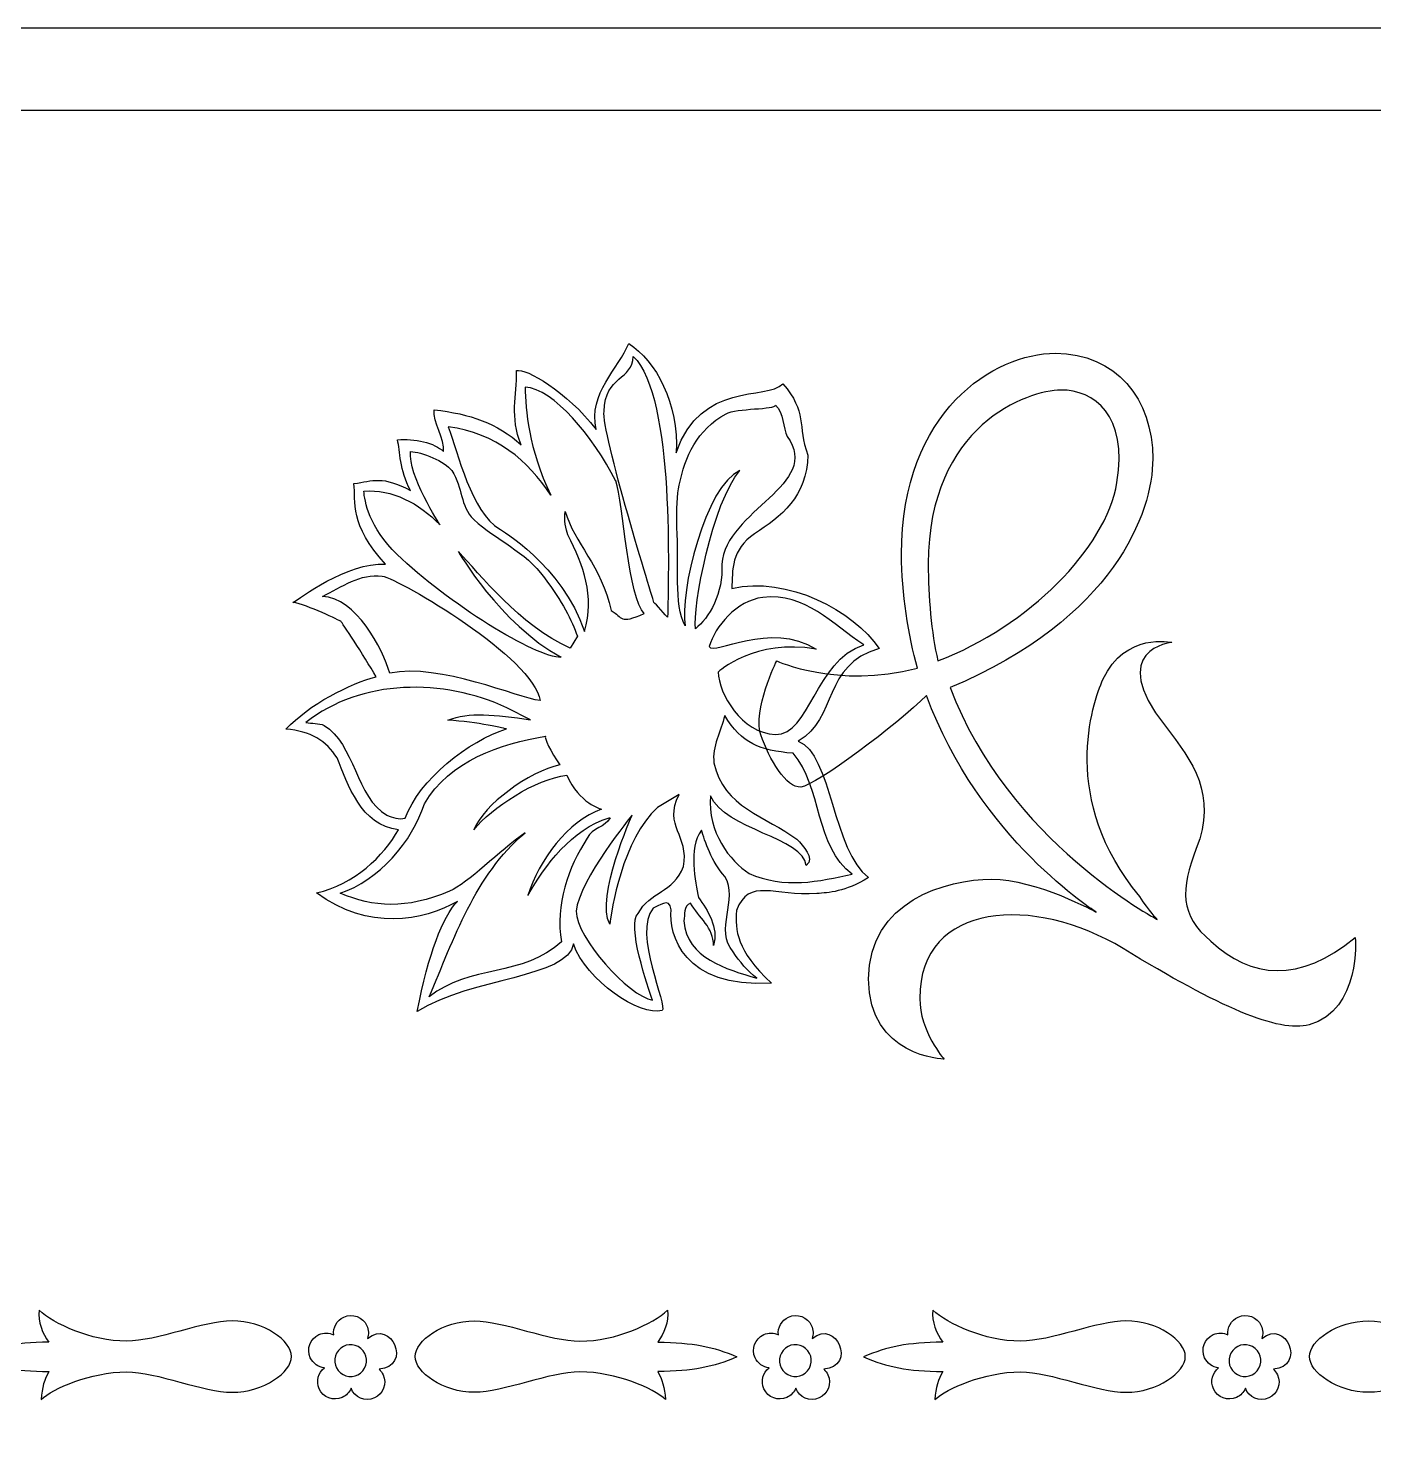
# Model space of a CAD drawing. Header units: millimetres. Extents: x -106 to 106, y -106 to 106.
# Drawn here: x 14.46 to 50.05, y 68.58 to 106.01 of the extents above; entities that cross this region are included whole.
import ezdxf

# ---------------------------------------------------------------- set-up
doc = ezdxf.new("R2010")
doc.units = ezdxf.units.MM
doc.header["$MEASUREMENT"] = 0
doc.layers.add('layer 1', color=7, linetype='Continuous')

msp = doc.modelspace()

# ---------------------------------------------------------------- linework, layer by layer
at = {"layer": 'layer 1', "color": 7}
for points, knots in [([(105.6569, -105.6569), (105.6569, -105.6569), (-106.0097, -105.6569), (-106.0097, -105.6569), (-106.0097, -105.6569), (-106.0097, -105.6569), (-106.0097, 106.0097), (-106.0097, 106.0097), (-106.0097, 106.0097), (-106.0097, 106.0097), (105.6569, 106.0097), (105.6569, 106.0097), (105.6569, 106.0097), (105.6569, 106.0097), (105.6569, -105.6569), (105.6569, -105.6569)], [0, 0, 0, 0, 0.2, 0.2, 0.2, 0.2, 0.4, 0.4, 0.4, 0.4, 0.6, 0.6, 0.6, 0.6, 1, 1, 1, 1]), ([(30.462, 97.3262), (30.4468, 96.6992), (29.7113, 96.8287), (29.6896, 95.871), (29.6896, 95.871), (29.5924, 95.3863), (31.0101, 90.8022), (31.0101, 90.8022), (31.0101, 90.8022), (31.038, 90.8132), (31.3487, 90.4291), (31.3704, 90.4294), (31.3704, 90.4294), (31.3825, 91.392), (31.5713, 96.2582), (30.462, 97.3262)], [0, 0, 0, 0, 0.2, 0.2, 0.2, 0.2, 0.4, 0.4, 0.4, 0.4, 0.6, 0.6, 0.6, 0.6, 1, 1, 1, 1]), ([(29.9979, 94.0275), (29.9986, 94.0289), (29.9993, 94.0317), (30.001, 94.0327), (30.001, 94.0327), (30.1867, 93.4498), (30.3324, 90.9039), (30.7514, 90.5228), (30.7514, 90.5228), (30.0902, 90.2283), (30.1898, 90.4226), (29.879, 90.6003), (29.879, 90.6003), (29.6227, 91.7686), (28.8962, 92.4087), (28.6636, 93.2196), (28.6636, 93.2196), (28.6178, 93.0019), (28.6764, 92.7518), (28.7308, 92.6023), (28.7308, 92.6023), (29.1473, 91.7879), (29.4436, 90.9962), (29.1707, 90.0474), (29.1707, 90.0474), (28.5734, 91.8085), (26.9294, 92.758), (26.9294, 92.758), (26.9294, 92.758), (26.1645, 93.2134), (25.8314, 94.7582), (25.5651, 95.4641), (25.5651, 95.4641), (26.8436, 95.2881), (27.6711, 94.5791), (28.2795, 93.6541), (28.2795, 93.6541), (27.6883, 94.8815), (27.6132, 95.912), (27.6019, 96.5156), (27.6019, 96.5156), (28.347, 96.4663), (29.3947, 95.2223), (29.9979, 94.0275)], [0, 0, 0, 0, 0.16666666, 0.16666667, 0.16666667, 0.16666667, 0.24999999, 0.25, 0.25, 0.25, 0.33333332, 0.33333333, 0.33333333, 0.33333333, 0.41666666, 0.41666667, 0.41666667, 0.41666667, 0.49999999, 0.5, 0.5, 0.5, 0.58333332, 0.58333333, 0.58333333, 0.58333333, 0.66666666, 0.66666667, 0.66666667, 0.66666667, 0.74999999, 0.75, 0.75, 0.75, 0.83333332, 0.83333333, 0.83333333, 0.83333333, 0.91666666, 0.91666667, 0.91666667, 0.91666667, 1, 1, 1, 1]), ([(32.9173, 95.81), (32.1346, 95.3773), (31.8396, 94.6797), (31.675, 93.9187), (31.675, 93.9187), (31.6247, 93.6865), (31.5944, 93.2699), (31.6178, 92.8004), (31.6178, 92.8004), (31.6681, 91.8375), (31.5344, 90.7691), (31.8307, 90.1955), (31.8307, 90.1955), (31.6809, 91.0565), (32.3647, 93.9273), (33.2835, 94.3038), (33.2835, 94.3038), (32.5535, 93.478), (32.0284, 90.6585), (32.1053, 90.1211), (32.1053, 90.1211), (32.455, 90.3843), (32.8608, 91.083), (32.8022, 91.8264), (32.8022, 91.8264), (32.9145, 93.272), (35.4646, 93.9255), (34.5306, 95.2085), (34.5306, 95.2085), (34.4328, 95.4238), (34.438, 95.8496), (34.225, 96.0374), (34.225, 96.0374), (34.2206, 95.9151), (33.1829, 95.9633), (32.9173, 95.81)], [0, 0, 0, 0, 0.1, 0.1, 0.1, 0.1, 0.2, 0.2, 0.2, 0.2, 0.3, 0.3, 0.3, 0.3, 0.4, 0.4, 0.4, 0.4, 0.5, 0.5, 0.5, 0.5, 0.6, 0.6, 0.6, 0.6, 0.7, 0.7, 0.7, 0.7, 0.8, 0.8, 0.8, 0.8, 1, 1, 1, 1]), ([(24.5719, 94.8058), (24.4919, 94.2022), (25.3487, 92.8693), (25.3487, 92.8693), (25.3487, 92.8693), (24.7869, 93.4529), (24.0858, 93.8101), (23.3354, 93.7646), (23.3354, 93.7646), (23.3451, 93.5014), (23.4829, 92.7987), (24.2146, 92.0873), (24.2146, 92.0873), (25.5365, 90.8012), (27.8967, 89.3398), (28.5503, 89.3632), (28.5503, 89.3632), (26.9242, 90.2627), (25.8345, 92.1617), (25.8345, 92.1617), (25.8345, 92.1617), (26.394, 91.5863), (27.4447, 90.1993), (28.7945, 89.6095), (28.7945, 89.6095), (28.7945, 89.6095), (28.9826, 89.9258), (28.9826, 89.9258), (28.9826, 89.9258), (28.8421, 90.3347), (28.5795, 90.8542), (28.1093, 91.4671), (28.1093, 91.4671), (27.5988, 92.1799), (26.8436, 92.451), (26.2435, 93.0105), (26.2435, 93.0105), (25.8586, 93.3915), (25.9758, 93.8301), (25.6578, 94.3035), (25.6578, 94.3035), (25.4938, 94.5384), (24.8492, 94.8144), (24.5719, 94.8058)], [0, 0, 0, 0, 0.0833333, 0.0833333, 0.0833333, 0.0833333, 0.1666667, 0.1666667, 0.1666667, 0.1666667, 0.25, 0.25, 0.25, 0.25, 0.3333333, 0.3333333, 0.3333333, 0.3333333, 0.4166667, 0.4166667, 0.4166667, 0.4166667, 0.5, 0.5, 0.5, 0.5, 0.5833333, 0.5833333, 0.5833333, 0.5833333, 0.6666667, 0.6666667, 0.6666667, 0.6666667, 0.75, 0.75, 0.75, 0.75, 0.8333333, 0.8333333, 0.8333333, 0.8333333, 1, 1, 1, 1]), ([(23.8205, 91.5123), (23.2466, 91.5887), (22.7481, 91.2308), (22.2382, 90.9728), (22.2382, 90.9728), (23.1294, 90.9469), (23.8301, 89.5892), (24.0227, 88.9422), (24.0227, 88.9422), (25.3419, 89.2195), (27.4086, 88.288), (27.9959, 88.217), (27.9959, 88.217), (27.8351, 89.3467), (24.2973, 91.4275), (23.8205, 91.5123)], [0, 0, 0, 0, 0.2, 0.2, 0.2, 0.2, 0.4, 0.4, 0.4, 0.4, 0.6, 0.6, 0.6, 0.6, 1, 1, 1, 1]), ([(32.7037, 88.9725), (32.7037, 88.9725), (33.6928, 89.8682), (35.2954, 89.5785), (35.2954, 89.5785), (34.0889, 90.3475), (32.579, 89.3939), (32.4698, 89.6498), (32.4698, 89.6498), (32.6196, 90.1738), (33.1949, 90.8649), (33.886, 90.9469), (33.886, 90.9469), (35.0171, 91.0875), (35.7302, 90.2259), (36.5567, 89.6974), (36.5567, 89.6974), (35.2617, 89.2619), (35.1314, 87.2958), (34.225, 87.3251), (34.225, 87.3251), (33.3197, 87.3544), (32.7257, 88.4072), (32.7037, 88.9725)], [0, 0, 0, 0, 0.1428571, 0.1428571, 0.1428571, 0.1428572, 0.2857143, 0.2857143, 0.2857143, 0.2857143, 0.4285714, 0.4285714, 0.4285714, 0.4285714, 0.5714286, 0.5714286, 0.5714286, 0.5714286, 0.7142857, 0.7142857, 0.7142857, 0.7142857, 1, 1, 1, 1]), ([(22.2847, 87.5631), (22.139, 87.621), (21.9636, 87.6103), (21.8034, 87.6393), (21.8034, 87.6393), (23.2655, 88.7982), (25.4428, 88.8127), (27.1188, 88.0269), (27.1188, 88.0269), (27.1188, 88.0269), (27.7462, 87.7092), (27.7462, 87.7092), (27.7462, 87.7092), (26.7874, 87.8491), (26.1167, 87.928), (25.5592, 87.6961), (25.5592, 87.6961), (26.3309, 87.661), (27.1054, 87.4667), (27.1054, 87.4667), (27.1054, 87.4667), (26.1105, 87.1625), (24.8003, 86.132), (24.4265, 85.1026), (24.4265, 85.1026), (24.2694, 85.0696), (24.0913, 85.1209), (23.9459, 85.1884), (23.9459, 85.1884), (23.1301, 85.6404), (23.087, 87.0825), (22.2847, 87.5631)], [0, 0, 0, 0, 0.1111111, 0.1111111, 0.1111111, 0.1111111, 0.2222222, 0.2222222, 0.2222222, 0.2222222, 0.3333333, 0.3333333, 0.3333333, 0.3333333, 0.4444444, 0.4444444, 0.4444444, 0.4444445, 0.5555556, 0.5555556, 0.5555556, 0.5555556, 0.6666667, 0.6666667, 0.6666667, 0.6666667, 0.7777778, 0.7777778, 0.7777778, 0.7777778, 1, 1, 1, 1]), ([(32.5046, 85.6949), (32.8918, 84.8067), (34.9733, 84.5814), (35.0367, 83.8542), (35.0367, 83.8542), (35.2765, 84.0509), (34.9568, 84.3761), (34.7849, 84.5501), (34.7849, 84.5501), (33.9897, 85.1433), (32.8339, 85.3969), (32.5955, 86.5703), (32.5955, 86.5703), (32.5359, 87.0102), (32.7791, 87.4023), (32.879, 87.8232), (32.879, 87.8232), (33.3407, 87.0774), (33.7927, 86.9044), (34.6901, 86.8228), (34.6901, 86.8228), (35.445, 85.9557), (35.2809, 84.3275), (36.2521, 83.6275), (36.2521, 83.6275), (35.3781, 83.4325), (34.4486, 83.2237), (33.525, 83.6461), (33.525, 83.6461), (33.0175, 83.9665), (32.4208, 84.7416), (32.5046, 85.6949)], [0, 0, 0, 0, 0.1111111, 0.1111111, 0.1111111, 0.1111111, 0.2222222, 0.2222222, 0.2222222, 0.2222222, 0.3333333, 0.3333333, 0.3333333, 0.3333333, 0.4444444, 0.4444444, 0.4444444, 0.4444445, 0.5555556, 0.5555556, 0.5555556, 0.5555556, 0.6666667, 0.6666667, 0.6666667, 0.6666667, 0.7777778, 0.7777778, 0.7777778, 0.7777778, 1, 1, 1, 1]), ([(24.9364, 85.4899), (24.626, 84.4846), (23.7151, 83.4528), (22.7067, 83.1193), (22.7067, 83.1193), (23.5955, 82.7476), (24.441, 82.6852), (25.5992, 83.1768), (25.5992, 83.1768), (26.0894, 83.3787), (26.9204, 84.2424), (27.5974, 84.7171), (27.5974, 84.7171), (26.2675, 83.5854), (25.7232, 81.9232), (25.0614, 80.3787), (25.0614, 80.3787), (26.1194, 81.2266), (27.5643, 80.9065), (28.5592, 81.8336), (28.5592, 81.8336), (28.3959, 82.8027), (28.7367, 83.8159), (29.2434, 84.5745), (29.2434, 84.5745), (29.3795, 84.8649), (29.7151, 84.856), (29.8474, 85.1171), (29.8474, 85.1171), (29.8474, 85.1171), (29.827, 85.1192), (29.827, 85.1192), (29.827, 85.1192), (28.8218, 84.814), (28.1372, 83.861), (27.6694, 83.0601), (27.6694, 83.0601), (27.9719, 84.003), (28.726, 85.0286), (29.6172, 85.3462), (29.6172, 85.3462), (29.6172, 85.3462), (29.0271, 85.4995), (28.7036, 86.245), (28.7036, 86.245), (27.8664, 86.1482), (26.7168, 85.3738), (26.2414, 84.8019), (26.2414, 84.8019), (26.5039, 85.4603), (27.7086, 86.3498), (28.5206, 86.5151), (28.5206, 86.5151), (28.2816, 86.8648), (28.0928, 87.2483), (28.1358, 87.2762), (28.1358, 87.2762), (26.9586, 87.0846), (25.5975, 86.6188), (24.9364, 85.4899)], [0, 0, 0, 0, 0.0625, 0.0625, 0.0625, 0.0625, 0.125, 0.125, 0.125, 0.125, 0.1875, 0.1875, 0.1875, 0.1875, 0.25, 0.25, 0.25, 0.25, 0.3125, 0.3125, 0.3125, 0.3125, 0.375, 0.375, 0.375, 0.375, 0.4375, 0.4375, 0.4375, 0.4375, 0.5, 0.5, 0.5, 0.5, 0.5625, 0.5625, 0.5625, 0.5625, 0.625, 0.625, 0.625, 0.625, 0.6875, 0.6875, 0.6875, 0.6875, 0.75, 0.75, 0.75, 0.75, 0.8125, 0.8125, 0.8125, 0.8125, 0.875, 0.875, 0.875, 0.875, 1, 1, 1, 1]), ([(28.9502, 82.6466), (29.0247, 83.4755), (30.431, 85.1871), (30.431, 85.1871), (30.431, 85.1871), (30.431, 85.1871), (29.4556, 83.0108), (29.8391, 82.2987), (29.8391, 82.2987), (29.879, 82.6546), (30.1709, 84.5483), (31.1048, 85.3896), (31.1048, 85.3896), (31.1048, 85.3896), (31.675, 85.7324), (31.675, 85.7324), (31.675, 85.7324), (31.2464, 84.8846), (31.9502, 84.6572), (31.7876, 83.8238), (31.7876, 83.8238), (31.5199, 83.1259), (30.9012, 83.1775), (30.5867, 82.5805), (30.5867, 82.5805), (30.2807, 82.319), (30.8492, 80.6078), (30.9732, 80.2885), (30.9732, 80.2885), (30.3379, 80.4056), (28.9489, 81.9318), (28.9502, 82.6466)], [0, 0, 0, 0, 0.1111111, 0.1111111, 0.1111111, 0.1111111, 0.2222222, 0.2222222, 0.2222222, 0.2222222, 0.3333333, 0.3333333, 0.3333333, 0.3333333, 0.4444444, 0.4444444, 0.4444444, 0.4444445, 0.5555556, 0.5555556, 0.5555556, 0.5555556, 0.6666667, 0.6666667, 0.6666667, 0.6666667, 0.7777778, 0.7777778, 0.7777778, 0.7777778, 1, 1, 1, 1]), ([(31.7983, 82.3889), (31.8383, 82.5578), (31.7721, 82.78), (31.975, 82.8585), (31.975, 82.8585), (32.1873, 82.4871), (32.6031, 82.1933), (32.5804, 81.7368), (32.5804, 81.7368), (32.7285, 82.2074), (32.4239, 82.6735), (32.1862, 83.0084), (32.1862, 83.0084), (32.1104, 83.4152), (31.9072, 84.3037), (32.2637, 84.7888), (32.2637, 84.7888), (32.3526, 84.5139), (32.5332, 83.9365), (32.8835, 83.5606), (32.8835, 83.5606), (33.2535, 82.956), (32.5976, 82.1433), (33.103, 81.5738), (33.103, 81.5738), (33.2669, 81.3096), (33.4933, 81.0588), (33.7265, 80.8686), (33.7265, 80.8686), (32.9197, 81.1249), (31.8855, 81.3775), (31.7983, 82.3889)], [0, 0, 0, 0, 0.1111111, 0.1111111, 0.1111111, 0.1111111, 0.2222222, 0.2222222, 0.2222222, 0.2222222, 0.3333333, 0.3333333, 0.3333333, 0.3333333, 0.4444444, 0.4444444, 0.4444444, 0.4444445, 0.5555556, 0.5555556, 0.5555556, 0.5555556, 0.6666667, 0.6666667, 0.6666667, 0.6666667, 0.7777778, 0.7777778, 0.7777778, 0.7777778, 1, 1, 1, 1]), ([(23.3074, 70.4809), (23.1576, 70.3028), (22.8919, 70.2794), (22.7138, 70.4289), (22.7138, 70.4289), (22.5364, 70.5786), (22.513, 70.8444), (22.6621, 71.0227), (22.6621, 71.0227), (22.8117, 71.2008), (23.0776, 71.2238), (23.2554, 71.074), (23.2554, 71.074), (23.4335, 70.9245), (23.4566, 70.6589), (23.3074, 70.4809)], [0, 0, 0, 0, 0.2, 0.2, 0.2, 0.2, 0.4, 0.4, 0.4, 0.4, 0.6, 0.6, 0.6, 0.6, 1, 1, 1, 1]), ([(35.0714, 70.4809), (34.9218, 70.3028), (34.6566, 70.2794), (34.4781, 70.4289), (34.4781, 70.4289), (34.2993, 70.5786), (34.2762, 70.8444), (34.4268, 71.0227), (34.4268, 71.0227), (34.5763, 71.2008), (34.8412, 71.2238), (35.0204, 71.074), (35.0204, 71.074), (35.1985, 70.9245), (35.2216, 70.6589), (35.0714, 70.4809)], [0, 0, 0, 0, 0.2, 0.2, 0.2, 0.2, 0.4, 0.4, 0.4, 0.4, 0.6, 0.6, 0.6, 0.6, 1, 1, 1, 1]), ([(46.9645, 70.4809), (46.8143, 70.3028), (46.5487, 70.2794), (46.3706, 70.4289), (46.3706, 70.4289), (46.1925, 70.5786), (46.1694, 70.8444), (46.3192, 71.0227), (46.3192, 71.0227), (46.4688, 71.2008), (46.7344, 71.2238), (46.9122, 71.074), (46.9122, 71.074), (47.0903, 70.9245), (47.1137, 70.6589), (46.9645, 70.4809)], [0, 0, 0, 0, 0.2, 0.2, 0.2, 0.2, 0.4, 0.4, 0.4, 0.4, 0.6, 0.6, 0.6, 0.6, 1, 1, 1, 1])]:
    msp.add_open_spline(points, degree=3, knots=knots, dxfattribs=at)
at = {"layer": 'layer 1', "color": 250}
for points, knots in [([(105.6569, 103.8427), (105.6569, 103.8427), (-106.0097, 103.8427), (-106.0097, 103.8427), (-106.0097, 103.8427), (-106.0097, 103.8427), (-106.0097, 106.0097), (-106.0097, 106.0097), (-106.0097, 106.0097), (-106.0097, 106.0097), (105.6569, 106.0097), (105.6569, 106.0097), (105.6569, 106.0097), (105.6569, 106.0097), (105.6569, 103.8427), (105.6569, 103.8427)], [0, 0, 0, 0, 0.2, 0.2, 0.2, 0.2, 0.4, 0.4, 0.4, 0.4, 0.6, 0.6, 0.6, 0.6, 1, 1, 1, 1]), ([(49.5595, 81.9511), (48.0833, 80.7319), (46.7996, 80.86), (45.7406, 81.855), (45.7406, 81.855), (44.9134, 82.5237), (44.9389, 83.2347), (45.3548, 84.2999), (45.3548, 84.2999), (45.9091, 85.7197), (45.2645, 86.6099), (44.5366, 87.5373), (44.5366, 87.5373), (42.9318, 89.5765), (44.7105, 89.7587), (44.7105, 89.7587), (44.7105, 89.7587), (44.7105, 89.7587), (43.4651, 90.0433), (42.8867, 88.7772), (42.8867, 88.7772), (42.6025, 88.154), (41.7336, 85.5805), (43.862, 83.0359), (43.862, 83.0359), (44.1125, 82.6415), (44.3178, 82.4296), (44.3178, 82.4296), (44.3178, 82.4296), (44.3178, 82.4296), (40.3821, 84.486), (38.8422, 88.5612), (38.8422, 88.5612), (43.1861, 90.3974), (44.2034, 93.1962), (44.2034, 94.6201), (44.2034, 94.6201), (44.2034, 96.1972), (43.2377, 97.4096), (41.6262, 97.4096), (41.6262, 97.4096), (40.0159, 97.4096), (37.5568, 95.8882), (37.5568, 92.0889), (37.5568, 92.0889), (37.5568, 91.0585), (37.7418, 89.9392), (37.9757, 89.0749), (37.9757, 89.0749), (35.858, 88.5291), (34.2536, 89.2671), (34.2536, 89.2671), (34.2536, 89.2671), (34.2536, 89.2671), (33.6122, 87.9538), (33.8364, 87.3096), (33.8364, 87.3096), (34.0621, 86.666), (34.5079, 85.8988), (34.8951, 85.9298), (34.8951, 85.9298), (35.282, 85.9612), (37.462, 87.5983), (38.2165, 88.3535), (38.2165, 88.3535), (39.6046, 84.5638), (42.7069, 82.6218), (42.7069, 82.6218), (42.7069, 82.6218), (42.7069, 82.6218), (41.1283, 83.491), (39.9387, 83.491), (39.9387, 83.491), (38.7481, 83.491), (36.6859, 82.913), (36.6859, 80.8514), (36.6859, 80.8514), (36.6859, 78.7925), (38.682, 78.7271), (38.682, 78.7271), (38.682, 78.7271), (38.682, 78.7271), (38.0388, 79.4675), (38.0388, 80.337), (38.0388, 80.337), (38.0388, 82.913), (41.0773, 83.079), (43.4169, 81.6572), (43.4169, 81.6572), (45.9625, 80.1083), (47.5276, 79.4141), (48.3399, 79.6408), (48.3399, 79.6408), (49.7197, 80.026), (49.5595, 81.9511), (49.5595, 81.9511)], [0, 0, 0, 0, 0.04, 0.04, 0.04, 0.04, 0.08, 0.08, 0.08, 0.08, 0.12, 0.12, 0.12, 0.12, 0.16, 0.16, 0.16, 0.16, 0.2, 0.2, 0.2, 0.2, 0.24, 0.24, 0.24, 0.24, 0.28, 0.28, 0.28, 0.28, 0.32, 0.32, 0.32, 0.32, 0.36, 0.36, 0.36, 0.36, 0.4, 0.4, 0.4, 0.4, 0.44, 0.44, 0.44, 0.44, 0.48, 0.48, 0.48, 0.48, 0.52, 0.52, 0.52, 0.52, 0.56, 0.56, 0.56, 0.56, 0.6, 0.6, 0.6, 0.6, 0.64, 0.64, 0.64, 0.64, 0.68, 0.68, 0.68, 0.68, 0.72, 0.72, 0.72, 0.72, 0.76, 0.76, 0.76, 0.76, 0.8, 0.8, 0.8, 0.8, 0.84, 0.84, 0.84, 0.84, 0.88, 0.88, 0.88, 0.88, 0.92, 0.92, 0.92, 0.92, 1, 1, 1, 1]), ([(38.2644, 91.834), (38.2644, 91.834), (38.2644, 91.834), (38.2644, 91.834), (38.2644, 91.834), (38.2644, 95.5051), (40.9051, 96.4367), (41.7736, 96.4367), (41.7736, 96.4367), (42.6431, 96.4367), (43.5588, 95.7804), (43.255, 93.99), (43.255, 93.99), (42.9566, 92.2282), (40.9275, 90.1976), (38.5211, 89.2671), (38.5211, 89.2671), (38.3412, 90.0078), (38.2644, 90.9779), (38.2644, 91.834)], [0, 0, 0, 0, 0.1666667, 0.1666667, 0.1666667, 0.1666667, 0.3333333, 0.3333333, 0.3333333, 0.3333333, 0.5, 0.5, 0.5, 0.5, 0.6666667, 0.6666667, 0.6666667, 0.6666667, 1, 1, 1, 1]), ([(23.6168, 69.7661), (23.8479, 69.8716), (23.9506, 70.1443), (23.8448, 70.3758), (23.8448, 70.3758), (23.8183, 70.4344), (23.7808, 70.4847), (23.736, 70.5257), (23.736, 70.5257), (24.159, 70.5559), (24.2758, 70.8911), (24.1453, 71.177), (24.1453, 71.177), (24.0395, 71.4085), (23.7635, 71.6088), (23.4311, 71.3394), (23.4311, 71.3394), (23.4666, 71.4464), (23.4638, 71.5658), (23.4128, 71.6764), (23.4128, 71.6764), (23.3074, 71.9077), (23.0345, 72.0097), (22.803, 71.9044), (22.803, 71.9044), (22.617, 71.8197), (22.515, 71.6275), (22.5364, 71.4352), (22.5364, 71.4352), (22.4172, 71.4922), (22.2749, 71.4983), (22.1457, 71.439), (22.1457, 71.439), (21.9145, 71.3338), (21.8119, 71.0604), (21.9173, 70.8287), (21.9173, 70.8287), (21.9876, 70.6745), (22.1323, 70.5781), (22.2887, 70.5619), (22.2887, 70.5619), (22.1247, 70.4337), (22.0624, 70.2053), (22.1529, 70.0076), (22.1529, 70.0076), (22.2584, 69.7757), (22.5312, 69.6737), (22.7627, 69.7791), (22.7627, 69.7791), (22.8719, 69.8291), (22.9529, 69.9161), (22.9959, 70.0191), (22.9959, 70.0191), (23.0856, 69.7805), (23.3635, 69.6503), (23.6168, 69.7661)], [0, 0, 0, 0, 0.0666667, 0.0666667, 0.0666667, 0.0666667, 0.1333333, 0.1333333, 0.1333333, 0.1333333, 0.2, 0.2, 0.2, 0.2, 0.2666667, 0.2666667, 0.2666667, 0.2666667, 0.3333333, 0.3333333, 0.3333333, 0.3333333, 0.4, 0.4, 0.4, 0.4, 0.4666667, 0.4666667, 0.4666667, 0.4666667, 0.5333333, 0.5333333, 0.5333333, 0.5333333, 0.6, 0.6, 0.6, 0.6, 0.6666667, 0.6666667, 0.6666667, 0.6666667, 0.7333333, 0.7333333, 0.7333333, 0.7333333, 0.8, 0.8, 0.8, 0.8, 0.8666667, 0.8666667, 0.8666667, 0.8666667, 1, 1, 1, 1]), ([(35.3807, 69.7661), (35.6129, 69.8716), (35.7149, 70.1443), (35.6095, 70.3758), (35.6095, 70.3758), (35.5826, 70.4344), (35.5454, 70.4847), (35.5003, 70.5257), (35.5003, 70.5257), (35.9233, 70.5559), (36.0401, 70.8911), (35.9096, 71.177), (35.9096, 71.177), (35.8041, 71.4085), (35.5282, 71.6088), (35.195, 71.3394), (35.195, 71.3394), (35.2305, 71.4464), (35.2278, 71.5658), (35.1775, 71.6764), (35.1775, 71.6764), (35.0721, 71.9077), (34.7992, 72.0097), (34.5673, 71.9044), (34.5673, 71.9044), (34.3817, 71.8197), (34.2797, 71.6275), (34.3, 71.4352), (34.3, 71.4352), (34.1819, 71.4922), (34.0385, 71.4983), (33.9107, 71.439), (33.9107, 71.439), (33.6785, 71.3338), (33.5765, 71.0604), (33.682, 70.8287), (33.682, 70.8287), (33.7522, 70.6745), (33.8963, 70.5781), (34.0537, 70.5619), (34.0537, 70.5619), (33.889, 70.4337), (33.827, 70.2053), (33.9169, 70.0076), (33.9169, 70.0076), (34.0227, 69.7757), (34.2959, 69.6737), (34.5271, 69.7791), (34.5271, 69.7791), (34.6366, 69.8291), (34.7169, 69.9161), (34.7603, 70.0191), (34.7603, 70.0191), (34.8495, 69.7805), (35.1282, 69.6503), (35.3807, 69.7661)], [0, 0, 0, 0, 0.0666667, 0.0666667, 0.0666667, 0.0666667, 0.1333333, 0.1333333, 0.1333333, 0.1333333, 0.2, 0.2, 0.2, 0.2, 0.2666667, 0.2666667, 0.2666667, 0.2666667, 0.3333333, 0.3333333, 0.3333333, 0.3333333, 0.4, 0.4, 0.4, 0.4, 0.4666667, 0.4666667, 0.4666667, 0.4666667, 0.5333333, 0.5333333, 0.5333333, 0.5333333, 0.6, 0.6, 0.6, 0.6, 0.6666667, 0.6666667, 0.6666667, 0.6666667, 0.7333333, 0.7333333, 0.7333333, 0.7333333, 0.8, 0.8, 0.8, 0.8, 0.8666667, 0.8666667, 0.8666667, 0.8666667, 1, 1, 1, 1]), ([(47.2735, 69.7661), (47.5051, 69.8716), (47.6067, 70.1443), (47.5016, 70.3758), (47.5016, 70.3758), (47.4751, 70.4344), (47.4376, 70.4847), (47.3928, 70.5257), (47.3928, 70.5257), (47.8155, 70.5559), (47.9329, 70.8911), (47.802, 71.177), (47.802, 71.177), (47.6962, 71.4085), (47.4207, 71.6088), (47.0872, 71.3394), (47.0872, 71.3394), (47.123, 71.4464), (47.1202, 71.5658), (47.0703, 71.6764), (47.0703, 71.6764), (46.9649, 71.9077), (46.6913, 72.0097), (46.4595, 71.9044), (46.4595, 71.9044), (46.2745, 71.8197), (46.1718, 71.6275), (46.1928, 71.4352), (46.1928, 71.4352), (46.0747, 71.4922), (45.932, 71.4983), (45.8025, 71.439), (45.8025, 71.439), (45.5707, 71.3338), (45.4687, 71.0604), (45.5741, 70.8287), (45.5741, 70.8287), (45.6443, 70.6745), (45.7887, 70.5781), (45.9458, 70.5619), (45.9458, 70.5619), (45.7808, 70.4337), (45.7195, 70.2053), (45.8087, 70.0076), (45.8087, 70.0076), (45.9151, 69.7757), (46.188, 69.6737), (46.4195, 69.7791), (46.4195, 69.7791), (46.5291, 69.8291), (46.6097, 69.9161), (46.6524, 70.0191), (46.6524, 70.0191), (46.7423, 69.7805), (47.02, 69.6503), (47.2735, 69.7661)], [0, 0, 0, 0, 0.0666667, 0.0666667, 0.0666667, 0.0666667, 0.1333333, 0.1333333, 0.1333333, 0.1333333, 0.2, 0.2, 0.2, 0.2, 0.2666667, 0.2666667, 0.2666667, 0.2666667, 0.3333333, 0.3333333, 0.3333333, 0.3333333, 0.4, 0.4, 0.4, 0.4, 0.4666667, 0.4666667, 0.4666667, 0.4666667, 0.5333333, 0.5333333, 0.5333333, 0.5333333, 0.6, 0.6, 0.6, 0.6, 0.6666667, 0.6666667, 0.6666667, 0.6666667, 0.7333333, 0.7333333, 0.7333333, 0.7333333, 0.8, 0.8, 0.8, 0.8, 0.8666667, 0.8666667, 0.8666667, 0.8666667, 1, 1, 1, 1])]:
    msp.add_open_spline(points, degree=3, knots=knots, dxfattribs=at)
at = {"layer": 'layer 1'}
for points, knots in [([(31.5937, 94.7727), (31.6712, 96.0832), (31.0576, 97.2139), (30.3407, 97.6662), (30.3407, 97.6662), (30.0775, 97.0079), (29.2675, 96.3547), (29.4767, 95.3956), (29.4767, 95.3956), (28.705, 96.4022), (27.6228, 97.0213), (27.3703, 96.9507), (27.3703, 96.9507), (27.3875, 96.2575), (27.1843, 95.7546), (27.4971, 94.9856), (27.4971, 94.9856), (26.8581, 95.5706), (26.1542, 95.7987), (25.1937, 95.9151), (25.1937, 95.9151), (25.1548, 95.595), (25.4773, 95.1289), (25.439, 94.8089), (25.439, 94.8089), (25.2096, 95.0404), (24.6763, 95.1658), (24.2236, 95.1186), (24.2236, 95.1186), (24.2966, 94.8261), (24.2687, 94.3214), (24.5688, 93.7774), (24.5688, 93.7774), (23.8243, 94.1726), (23.5852, 94.0389), (23.0685, 93.9597), (23.0685, 93.9597), (23.1322, 93.4849), (22.9368, 92.8793), (23.9056, 91.8271), (23.9056, 91.8271), (22.8772, 91.8912), (21.6236, 90.9045), (21.4596, 90.817), (21.4596, 90.817), (21.8313, 90.7623), (22.7171, 90.3172), (22.727, 90.3185), (22.727, 90.3185), (22.7442, 90.3051), (23.3286, 89.4187), (23.6589, 88.8451), (23.6589, 88.8451), (22.9751, 88.6786), (21.8916, 88.1182), (21.2711, 87.4625), (21.2711, 87.4625), (21.9281, 87.4167), (22.3419, 87.1435), (22.6254, 86.707), (22.6254, 86.707), (22.9134, 85.998), (23.2496, 84.9215), (24.2515, 84.7995), (24.2515, 84.7995), (23.8632, 84.1156), (23.0781, 83.3381), (22.0787, 83.1338), (22.0787, 83.1338), (23.4377, 82.1161), (24.9126, 82.3841), (25.808, 82.9054), (25.808, 82.9054), (25.4118, 82.4861), (25.0531, 81.5346), (24.7431, 79.9881), (24.7431, 79.9881), (26.1955, 80.9083), (28.7284, 80.8648), (28.8796, 81.7809), (28.8796, 81.7809), (29.209, 80.807), (30.637, 79.862), (31.2237, 80.0135), (31.2237, 80.0135), (31.3884, 80.1076), (30.4392, 82.0792), (30.9846, 82.7235), (30.9846, 82.7235), (31.1221, 82.7689), (31.4283, 83.0349), (31.4665, 82.6852), (31.4665, 82.6852), (31.389, 82.0451), (31.7825, 80.5961), (34.1148, 80.7395), (34.1148, 80.7395), (33.1664, 81.6259), (33.167, 82.1337), (33.1894, 82.6591), (33.1894, 82.6591), (33.5219, 83.553), (34.1892, 83.0253), (35.3158, 83.1114), (35.3158, 83.1114), (35.6375, 83.1365), (36.0451, 83.152), (36.6876, 83.5344), (36.6876, 83.5344), (35.7412, 84.2173), (35.7054, 86.8211), (34.8245, 87.1446), (34.8245, 87.1446), (35.8721, 87.7488), (35.4622, 89.1654), (36.9625, 89.5933), (36.9625, 89.5933), (36.2986, 90.5938), (34.5179, 91.5343), (33.0671, 91.1822), (33.0671, 91.1822), (33.085, 91.6673), (33.0506, 92.2206), (33.6694, 92.6319), (33.6694, 92.6319), (34.3532, 93.077), (35.0684, 93.6203), (35.0794, 94.7155), (35.0794, 94.7155), (34.7894, 95.5013), (35.0749, 95.8534), (34.4155, 96.6031), (34.4155, 96.6031), (33.9942, 96.1466), (32.2548, 96.703), (31.5937, 94.7727)], [0, 0, 0, 0, 0.0285714, 0.0285714, 0.0285714, 0.0285714, 0.0571429, 0.0571429, 0.0571429, 0.0571429, 0.0857143, 0.0857143, 0.0857143, 0.0857143, 0.1142857, 0.1142857, 0.1142857, 0.1142857, 0.1428571, 0.1428571, 0.1428571, 0.1428572, 0.1714286, 0.1714286, 0.1714286, 0.1714286, 0.2, 0.2, 0.2, 0.2, 0.2285714, 0.2285714, 0.2285714, 0.2285714, 0.2571429, 0.2571429, 0.2571429, 0.2571429, 0.2857143, 0.2857143, 0.2857143, 0.2857143, 0.3142857, 0.3142857, 0.3142857, 0.3142857, 0.3428571, 0.3428571, 0.3428571, 0.3428572, 0.3714286, 0.3714286, 0.3714286, 0.3714286, 0.4, 0.4, 0.4, 0.4, 0.4285714, 0.4285714, 0.4285714, 0.4285714, 0.4571429, 0.4571429, 0.4571429, 0.4571429, 0.4857143, 0.4857143, 0.4857143, 0.4857143, 0.5142857, 0.5142857, 0.5142857, 0.5142857, 0.5428571, 0.5428571, 0.5428571, 0.5428572, 0.5714286, 0.5714286, 0.5714286, 0.5714286, 0.6, 0.6, 0.6, 0.6, 0.6285714, 0.6285714, 0.6285714, 0.6285714, 0.6571429, 0.6571429, 0.6571429, 0.6571429, 0.6857143, 0.6857143, 0.6857143, 0.6857143, 0.7142857, 0.7142857, 0.7142857, 0.7142857, 0.7428571, 0.7428571, 0.7428571, 0.7428572, 0.7714286, 0.7714286, 0.7714286, 0.7714286, 0.8, 0.8, 0.8, 0.8, 0.8285714, 0.8285714, 0.8285714, 0.8285714, 0.8571429, 0.8571429, 0.8571429, 0.8571429, 0.8857143, 0.8857143, 0.8857143, 0.8857143, 0.9142857, 0.9142857, 0.9142857, 0.9142857, 0.9428571, 0.9428571, 0.9428571, 0.9428572, 1, 1, 1, 1]), ([(12.908, 70.8515), (13.5371, 71.1269), (14.0652, 71.2257), (15.0026, 71.2428), (15.0026, 71.2428), (14.8397, 71.4633), (14.7005, 71.782), (14.7412, 72.0887), (14.7412, 72.0887), (15.136, 71.7236), (16.1013, 71.2664), (17.0587, 71.2664), (17.0587, 71.2664), (17.8548, 71.2664), (19.0964, 71.8043), (19.8472, 71.8043), (19.8472, 71.8043), (20.6881, 71.8043), (21.4185, 71.2769), (21.4185, 70.8597), (21.4185, 70.8597), (21.4185, 70.4425), (20.6881, 69.9139), (19.8472, 69.9139), (19.8472, 69.9139), (19.0964, 69.9139), (17.8548, 70.4527), (17.0587, 70.4527), (17.0587, 70.4527), (16.1013, 70.4527), (15.1143, 70.011), (14.7939, 69.7233), (14.7939, 69.7233), (14.8173, 70.0287), (14.8872, 70.2728), (15.0044, 70.4599), (15.0044, 70.4599), (14.0656, 70.4766), (13.5371, 70.5756), (12.908, 70.8515)], [0, 0, 0, 0, 0.0909091, 0.0909091, 0.0909091, 0.0909091, 0.1818182, 0.1818182, 0.1818182, 0.1818182, 0.2727273, 0.2727273, 0.2727273, 0.2727273, 0.3636364, 0.3636364, 0.3636364, 0.3636364, 0.4545455, 0.4545455, 0.4545455, 0.4545455, 0.5454545, 0.5454545, 0.5454545, 0.5454546, 0.6363636, 0.6363636, 0.6363636, 0.6363636, 0.7272727, 0.7272727, 0.7272727, 0.7272727, 0.8181818, 0.8181818, 0.8181818, 0.8181818, 1, 1, 1, 1]), ([(33.2034, 70.8515), (32.5744, 71.1269), (32.0455, 71.2257), (31.1081, 71.2428), (31.1081, 71.2428), (31.2714, 71.4633), (31.4103, 71.782), (31.37, 72.0887), (31.37, 72.0887), (30.9751, 71.7236), (30.0102, 71.2664), (29.0518, 71.2664), (29.0518, 71.2664), (28.2549, 71.2664), (27.015, 71.8043), (26.2636, 71.8043), (26.2636, 71.8043), (25.4224, 71.8043), (24.6934, 71.2769), (24.6934, 70.8597), (24.6934, 70.8597), (24.6934, 70.4425), (25.4224, 69.9139), (26.2636, 69.9139), (26.2636, 69.9139), (27.015, 69.9139), (28.2549, 70.4527), (29.0518, 70.4527), (29.0518, 70.4527), (30.0102, 70.4527), (30.9968, 70.011), (31.3166, 69.7233), (31.3166, 69.7233), (31.2942, 70.0287), (31.2242, 70.2728), (31.1071, 70.4599), (31.1071, 70.4599), (32.0452, 70.4766), (32.574, 70.5756), (33.2034, 70.8515)], [0, 0, 0, 0, 0.0909091, 0.0909091, 0.0909091, 0.0909091, 0.1818182, 0.1818182, 0.1818182, 0.1818182, 0.2727273, 0.2727273, 0.2727273, 0.2727273, 0.3636364, 0.3636364, 0.3636364, 0.3636364, 0.4545455, 0.4545455, 0.4545455, 0.4545455, 0.5454545, 0.5454545, 0.5454545, 0.5454546, 0.6363636, 0.6363636, 0.6363636, 0.6363636, 0.7272727, 0.7272727, 0.7272727, 0.7272727, 0.8181818, 0.8181818, 0.8181818, 0.8181818, 1, 1, 1, 1]), ([(36.5541, 70.8515), (37.1832, 71.1269), (37.711, 71.2257), (38.6488, 71.2428), (38.6488, 71.2428), (38.4858, 71.4633), (38.3466, 71.782), (38.3873, 72.0887), (38.3873, 72.0887), (38.7821, 71.7236), (39.7474, 71.2664), (40.7048, 71.2664), (40.7048, 71.2664), (41.5023, 71.2664), (42.7426, 71.8043), (43.4936, 71.8043), (43.4936, 71.8043), (44.3352, 71.8043), (45.0646, 71.2769), (45.0646, 70.8597), (45.0646, 70.8597), (45.0646, 70.4425), (44.3352, 69.9139), (43.4936, 69.9139), (43.4936, 69.9139), (42.7426, 69.9139), (41.5023, 70.4527), (40.7048, 70.4527), (40.7048, 70.4527), (39.7474, 70.4527), (38.7604, 70.011), (38.4407, 69.7233), (38.4407, 69.7233), (38.4634, 70.0287), (38.534, 70.2728), (38.6505, 70.4599), (38.6505, 70.4599), (37.7117, 70.4766), (37.1832, 70.5756), (36.5541, 70.8515)], [0, 0, 0, 0, 0.0909091, 0.0909091, 0.0909091, 0.0909091, 0.1818182, 0.1818182, 0.1818182, 0.1818182, 0.2727273, 0.2727273, 0.2727273, 0.2727273, 0.3636364, 0.3636364, 0.3636364, 0.3636364, 0.4545455, 0.4545455, 0.4545455, 0.4545455, 0.5454545, 0.5454545, 0.5454545, 0.5454546, 0.6363636, 0.6363636, 0.6363636, 0.6363636, 0.7272727, 0.7272727, 0.7272727, 0.7272727, 0.8181818, 0.8181818, 0.8181818, 0.8181818, 1, 1, 1, 1]), ([(56.8599, 70.8515), (56.2311, 71.1269), (55.7023, 71.2257), (54.7646, 71.2428), (54.7646, 71.2428), (54.9285, 71.4633), (55.0667, 71.782), (55.0264, 72.0887), (55.0264, 72.0887), (54.6319, 71.7236), (53.6666, 71.2664), (52.7082, 71.2664), (52.7082, 71.2664), (51.9117, 71.2664), (50.6714, 71.8043), (49.9204, 71.8043), (49.9204, 71.8043), (49.0781, 71.8043), (48.3498, 71.2769), (48.3498, 70.8597), (48.3498, 70.8597), (48.3498, 70.4425), (49.0781, 69.9139), (49.9204, 69.9139), (49.9204, 69.9139), (50.6714, 69.9139), (51.9117, 70.4527), (52.7082, 70.4527), (52.7082, 70.4527), (53.6666, 70.4527), (54.654, 70.011), (54.973, 69.7233), (54.973, 69.7233), (54.9502, 70.0287), (54.8803, 70.2728), (54.7639, 70.4599), (54.7639, 70.4599), (55.7016, 70.4766), (56.2308, 70.5756), (56.8599, 70.8515)], [0, 0, 0, 0, 0.0909091, 0.0909091, 0.0909091, 0.0909091, 0.1818182, 0.1818182, 0.1818182, 0.1818182, 0.2727273, 0.2727273, 0.2727273, 0.2727273, 0.3636364, 0.3636364, 0.3636364, 0.3636364, 0.4545455, 0.4545455, 0.4545455, 0.4545455, 0.5454545, 0.5454545, 0.5454545, 0.5454546, 0.6363636, 0.6363636, 0.6363636, 0.6363636, 0.7272727, 0.7272727, 0.7272727, 0.7272727, 0.8181818, 0.8181818, 0.8181818, 0.8181818, 1, 1, 1, 1])]:
    msp.add_open_spline(points, degree=3, knots=knots, dxfattribs=at)

doc.saveas('drawing.dxf')
